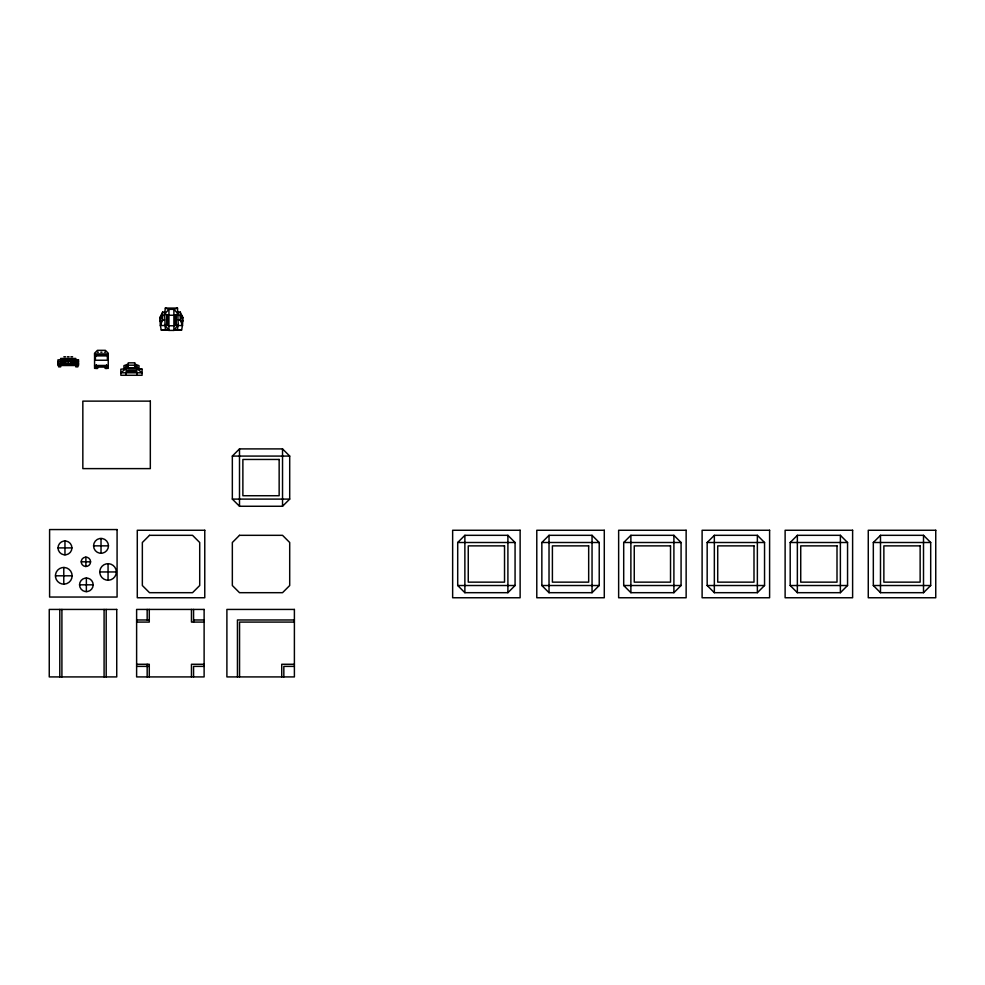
<?xml version="1.0" encoding="UTF-8"?>
<svg xmlns="http://www.w3.org/2000/svg" width="985" height="985" viewBox="0 0 985 985"><rect width="100%" height="100%" fill="white"/><g stroke="black" fill="none" stroke-linecap="round" stroke-linejoin="round"><path stroke-width="1.48" d="M165.332 308.083L164.606 313.981L165.332 329.15L168.94 330.406L173.902 330.406L177.509 329.15L178.236 324.508L177.509 308.083L165.332 308.083L168.94 309.339L173.902 309.339L177.509 308.083M68.901 360.608L67.743 361.187L67.891 359.845M181.597 330L175.823 330L181.597 330L182.484 325.518L182.939 317.761L180.255 312.097L178.199 312.097M68.827 361.039L68.236 360.005L67.645 361.039M161.245 330L167.019 330L161.245 330L160.358 325.518L159.902 317.761L162.599 312.097L164.643 312.097M159.902 317.761L161.922 314.412M127.287 364.425L123.938 369.301L123.938 365.657L127.287 364.425L127.287 368.575L120.859 369.203L120.859 375.285L142.086 375.285L142.086 369.203L136.78 368.476L126.166 368.476L120.859 372.798L142.086 372.798L136.78 368.476L135.659 368.575L135.659 364.425L139.008 365.657L139.008 369.301L142.086 369.203L135.659 368.575M67.497 360.288C66.106 363.009 71.228 361.335 68.581 359.845M232.337 456.08L239.503 448.901L282.535 448.901L289.701 456.08L289.701 499.099L282.535 506.265L239.503 506.265L232.337 499.099L232.337 456.08L289.701 456.08M457.705 542.501L464.871 535.323L507.903 535.323L515.069 542.501L515.069 585.521L507.903 592.687L464.871 592.687L457.705 585.521L457.705 542.501L515.069 542.501M541.848 542.501L549.027 535.323L592.047 535.323L599.225 542.501L599.225 585.521L592.047 592.687L549.027 592.687L541.848 585.521L541.848 542.501L599.225 542.501M623.702 542.501L630.88 535.323L673.9 535.323L681.078 542.501L681.078 585.521L673.9 592.687L630.88 592.687L623.702 585.521L623.702 542.501L681.078 542.501M707.168 542.501L714.347 535.323L757.366 535.323L764.545 542.501L764.545 585.521L757.366 592.687L714.347 592.687L707.168 585.521L707.168 542.501L764.545 542.501M790.192 542.501L797.357 535.323L840.377 535.323L847.556 542.501L847.556 585.521L840.377 592.687L797.357 592.687L790.192 585.521L790.192 542.501L847.556 542.501M873.326 542.501L880.491 535.323L923.511 535.323L930.69 542.501L930.69 585.521L923.511 592.687L880.491 592.687L873.326 585.521L873.326 542.501L930.69 542.501M68.716 360.916L67.743 360.916M68.051 359.771C65.084 361.249 70.785 362.714 68.716 359.944M175.158 315.717L176.069 315.532L176.069 324.213L175.158 324.41L175.158 315.717L176.069 315.532M166.773 315.532L167.007 324.2L167.684 324.41L167.684 315.717L166.773 315.532L166.773 324.213L167.684 324.41M167.684 315.717L167.45 324.422M164.643 315.385L162.599 315.385L159.902 321.048L164.643 319.879M178.199 315.385L180.255 315.385L182.939 321.048L178.199 319.879M164.889 325.518L160.358 325.518L162.599 319.879L162.599 312.097M177.953 325.518L182.484 325.518L180.255 319.879L180.255 312.097M97.195 352.187L98.414 352.187M100.79 352.187L102.009 352.187M104.398 352.187L105.617 352.187M94.572 353.898L108.239 353.898M94.572 355.043L108.239 355.043M63.877 356.767L65.527 356.767M67.411 356.767L69.061 356.767M70.932 356.767L72.594 356.767M60.651 359.562L75.808 359.562M57.955 361.532L60.651 361.532M75.808 361.532L78.504 361.532M57.955 363.219L78.504 363.219M57.955 363.896L58.632 363.896M57.955 364.241L78.504 364.241M75.808 365.213L77.84 365.213M128.247 365.189L134.699 365.189M96.185 365.472L106.626 365.472M94.572 365.767L108.239 365.767M96.087 367.085L107.377 367.085M127.964 367.947L134.994 367.947M95.422 368.439L97.663 368.439L97.663 367.085M107.377 368.439L105.136 368.439L105.136 367.085M127.102 370.877L135.844 370.877M127.102 371.32L135.844 371.32M232.337 499.099L289.701 499.099M93.575 545.85L108.461 545.85A7.449 7.449 0 0 1 97.293 552.302A7.449 7.449 0 0 1 97.293 539.411A7.449 7.449 0 0 1 108.461 545.85M58.016 547.906L71.917 547.906A6.957 6.957 0 0 0 61.489 541.885A6.957 6.957 0 0 0 61.489 553.927A6.957 6.957 0 0 0 71.917 547.906M81.213 561.819L90.583 561.819A4.691 4.691 0 0 0 83.553 557.756A4.691 4.691 0 0 0 83.553 565.87A4.691 4.691 0 0 0 90.583 561.819M99.768 571.953L116.329 571.953A8.274 8.274 0 0 0 103.918 564.787A8.274 8.274 0 0 0 103.918 579.131A8.274 8.274 0 0 0 116.329 571.953M55.431 575.806L72.127 575.806A8.348 8.348 0 0 1 59.605 583.034A8.348 8.348 0 0 1 59.605 568.579A8.348 8.348 0 0 1 72.127 575.806M79.551 584.831L93.169 584.831A6.809 6.809 0 0 1 82.962 590.729A6.809 6.809 0 0 1 82.962 578.921A6.809 6.809 0 0 1 93.169 584.831M457.705 585.521L515.069 585.521M541.848 585.521L599.225 585.521M623.702 585.521L681.078 585.521M707.168 585.521L764.545 585.521M790.192 585.521L847.556 585.521M873.326 585.521L930.69 585.521M136.619 619.971L149.277 619.971M193.565 619.971L204.117 619.971M294.392 619.971L237.447 619.971L237.447 676.917M136.619 622.089L149.277 622.089L149.277 609.432M204.117 622.089L191.459 622.089L191.459 609.432M294.392 622.089L239.552 622.089L239.552 676.917M136.619 664.272L149.277 664.272L149.277 676.917M204.117 664.272L191.459 664.272L191.459 676.917M294.392 664.272L281.735 664.272L281.735 676.917M136.619 666.377L149.277 666.377M204.117 666.377L193.565 666.377L193.565 676.917M294.392 666.377L283.84 666.377L283.84 676.917M176.069 324.213L175.835 315.52M175.158 324.41L175.392 315.729M68.494 360.054L68.925 360.695M135.659 364.425L139.008 369.301M180.92 314.412L182.939 317.761M160.715 321.566L161.072 324.2M923.511 535.323L923.511 592.687M880.491 535.323L880.491 592.687M840.377 535.323L840.377 592.687M797.357 535.323L797.357 592.687M757.366 535.323L757.366 592.687M714.347 535.323L714.347 592.687M673.9 535.323L673.9 592.687M630.88 535.323L630.88 592.687M592.047 535.323L592.047 592.687M549.027 535.323L549.027 592.687M507.903 535.323L507.903 592.687M464.871 535.323L464.871 592.687M282.535 448.901L282.535 506.265M239.503 448.901L239.503 506.265M193.565 609.432L193.565 622.089M147.171 609.432L147.171 619.971M147.171 664.272L147.171 676.917M136.78 368.476L136.78 375.285M134.994 365.053L134.994 368.661L127.964 368.661L127.964 365.053M126.166 368.476L126.166 375.285M108.239 368.439L108.239 353.184L105.383 350.328L97.429 350.328L94.572 353.184L94.572 368.439M108.055 563.679L108.055 580.239M106.626 364.709L106.626 368.439M106.195 609.432L106.195 676.917M104.09 609.432L104.09 676.917M101.024 538.413L101.024 553.299M96.185 364.709L96.185 368.439M86.36 578.01L86.36 591.64M85.892 557.128L85.892 566.498M77.84 364.241L77.84 366.863L75.808 366.863L75.808 358.454L60.651 358.454L60.651 366.863L58.632 366.863L58.632 364.241M64.961 540.95L64.961 554.863M63.779 567.458L63.779 584.154M61.907 609.432L61.907 676.917M59.79 609.432L59.79 676.917M178.236 324.508L173.902 330.406L173.902 309.339L178.236 313.981L173.902 315.249L168.94 315.249L164.606 313.981L168.94 309.339L168.94 330.406L164.606 324.508L168.94 325.776L173.902 325.776L178.236 324.508M96.345 355.893L95.41 356.816L95.41 360.227L107.39 360.227L107.39 356.816L106.466 355.893L96.345 355.893M149.511 535.323L142.345 542.501L142.345 585.521L149.511 592.687L192.531 592.687L199.709 585.521L199.709 542.501L192.531 535.323L149.511 535.323M239.503 535.323L232.337 542.501L232.337 585.521L239.503 592.687L282.535 592.687L289.701 585.521L289.701 542.501L282.535 535.323L239.503 535.323M78.504 359.845L57.955 359.845L57.955 365.509L78.504 365.509L78.504 359.845M65.712 360.892L62.006 360.892L62.006 362.172L65.712 362.172L65.712 360.892M74.454 360.892L70.76 360.892L70.76 362.172L74.454 362.172L74.454 360.892M65.035 361.076L62.683 361.347L65.035 361.076M73.789 361.076L71.437 361.347L73.789 361.076M134.699 362.849L128.247 362.849L128.247 368.39L134.699 368.39L134.699 362.849M135.844 370.643L127.102 370.643L127.102 371.554L135.844 371.554L135.844 370.643M150.323 401.129L82.838 401.129L82.838 468.614L150.323 468.614L150.323 401.129M279.149 459.453L242.876 459.453L242.876 495.726L279.149 495.726L279.149 459.453M117.08 529.561L49.595 529.561L49.595 597.045L117.08 597.045L117.08 529.561M204.769 530.262L137.284 530.262L137.284 597.76L204.769 597.76L204.769 530.262M520.129 530.262L452.644 530.262L452.644 597.76L520.129 597.76L520.129 530.262M604.285 530.262L536.788 530.262L536.788 597.76L604.285 597.76L604.285 530.262M686.139 530.262L618.642 530.262L618.642 597.76L686.139 597.76L686.139 530.262M769.605 530.262L702.108 530.262L702.108 597.76L769.605 597.76L769.605 530.262M852.616 530.262L785.119 530.262L785.119 597.76L852.616 597.76L852.616 530.262M935.75 530.262L868.265 530.262L868.265 597.76L935.75 597.76L935.75 530.262M504.529 545.875L468.257 545.875L468.257 582.147L504.529 582.147L504.529 545.875M588.673 545.875L552.4 545.875L552.4 582.147L588.673 582.147L588.673 545.875M670.526 545.875L634.254 545.875L634.254 582.147L670.526 582.147L670.526 545.875M753.993 545.875L717.72 545.875L717.72 582.147L753.993 582.147L753.993 545.875M837.004 545.875L800.731 545.875L800.731 582.147L837.004 582.147L837.004 545.875M920.138 545.875L883.865 545.875L883.865 582.147L920.138 582.147L920.138 545.875M116.735 609.432L49.25 609.432L49.25 676.917L116.735 676.917L116.735 609.432M204.117 609.432L136.619 609.432L136.619 676.917L204.117 676.917L204.117 609.432M294.392 609.432L226.895 609.432L226.895 676.917L294.392 676.917L294.392 609.432"/></g></svg>
